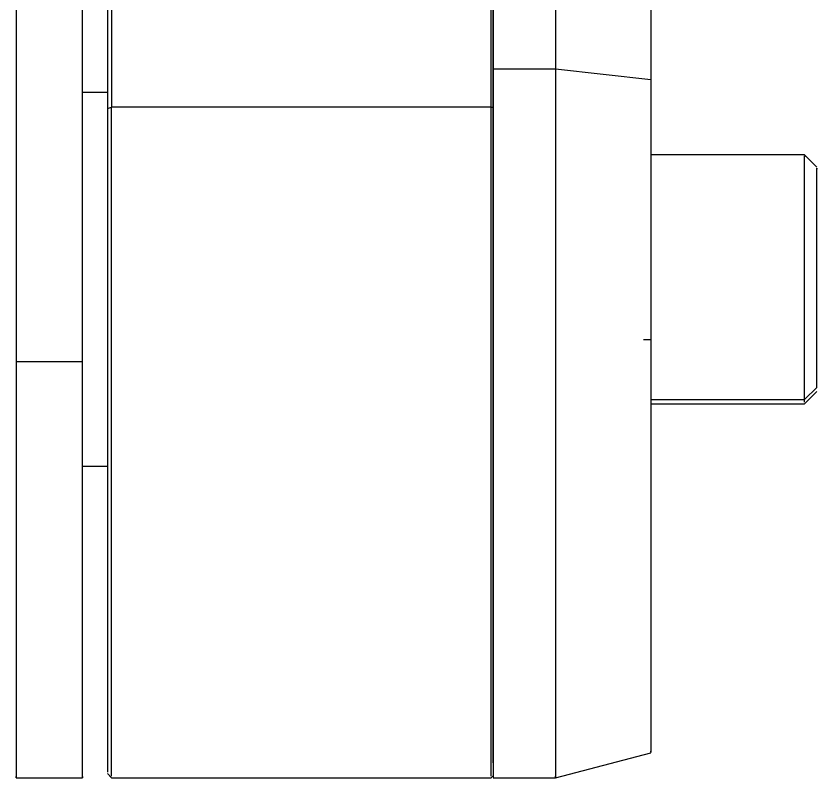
# Model space of a CAD drawing. Header units: millimetres. Extents: x 15 to 1192, y 5 to 836.
# Drawn here: x 253.34 to 272.64, y 149.53 to 167.9 of the extents above; entities that cross this region are included whole.
import ezdxf

# ---------------------------------------------------------------- set-up
doc = ezdxf.new("R2010")
doc.units = ezdxf.units.MM

msp = doc.modelspace()

# ---------------------------------------------------------------- linework, layer by layer
at = {"color": 7, "linetype": 'Continuous', "lineweight": 25}
for p, q in [((266.343, 166.618), (264.843, 166.618)), ((268.643, 166.365), (266.343, 166.618)), ((255.543, 166.057), (254.943, 166.057)), ((255.543, 165.67), (255.643, 165.705)), ((264.793, 165.705), (255.643, 165.705)), ((264.843, 165.687), (264.793, 165.705)), ((272.343, 164.557), (268.643, 164.557)), ((272.643, 164.257), (272.343, 164.557)), ((268.463, 160.112), (268.643, 160.112)), ((254.943, 159.576), (253.343, 159.576)), ((254.943, 159.576), (253.343, 159.576)), ((272.343, 158.667), (272.643, 158.956)), ((272.343, 158.557), (272.643, 158.857)), ((268.643, 158.667), (272.343, 158.667)), ((272.343, 158.605), (272.343, 158.667)), ((268.643, 158.557), (272.343, 158.557)), ((254.943, 157.057), (255.543, 157.057)), ((266.343, 149.557), (268.643, 150.157)), ((255.543, 149.657), (255.643, 149.557)), ((264.793, 149.557), (264.843, 149.607)), ((253.343, 149.557), (254.943, 149.557)), ((253.343, 149.557), (254.943, 149.557)), ((255.643, 149.557), (264.793, 149.557)), ((264.843, 149.557), (266.343, 149.557))]:
    msp.add_line(p, q, dxfattribs=at)
for points in [[(253.343, 173.513), (253.343, 173.394), (253.343, 173.155), (253.343, 172.168), (253.343, 170.767), (253.343, 168.966), (253.343, 166.851), (253.343, 164.513), (253.343, 162.044), (253.343, 160.399), (253.343, 159.576)], [(253.343, 173.513), (253.343, 173.394), (253.343, 173.155), (253.343, 172.168), (253.343, 170.767), (253.343, 168.966), (253.343, 166.851), (253.343, 164.513), (253.343, 162.044), (253.343, 160.399), (253.343, 159.576)], [(254.943, 159.576), (254.943, 160.399), (254.943, 162.044), (254.943, 164.513), (254.943, 166.851), (254.943, 168.966), (254.943, 170.767), (254.943, 172.168), (254.943, 173.155), (254.943, 173.394), (254.943, 173.513)], [(254.943, 159.576), (254.943, 160.399), (254.943, 162.044), (254.943, 164.513), (254.943, 166.851), (254.943, 168.966), (254.943, 170.767), (254.943, 172.168), (254.943, 173.155), (254.943, 173.394), (254.943, 173.513)]]:
    msp.add_open_spline(points, degree=3, dxfattribs=at)
for points, knots in [([(255.643, 173.519), (255.643, 173.531), (255.643, 173.6), (255.643, 173.274), (255.643, 172.529), (255.643, 171.323), (255.643, 169.749), (255.643, 167.869), (255.643, 166.426), (255.643, 165.705)], [0, 0, 0, 0, 0.032591, 0.193826, 0.355061, 0.516295, 0.67753, 0.838765, 1, 1, 1, 1]), ([(264.793, 165.705), (264.793, 166.426), (264.793, 167.869), (264.793, 169.749), (264.793, 171.323), (264.793, 172.529), (264.793, 173.274), (264.793, 173.6), (264.793, 173.531), (264.793, 173.519)], [0, 0, 0, 0, 0.161235, 0.32247, 0.483705, 0.644939, 0.806174, 0.967409, 1, 1, 1, 1]), ([(264.843, 165.687), (264.843, 166.406), (264.843, 167.843), (264.843, 169.715), (264.843, 171.282), (264.843, 172.483), (264.843, 173.225), (264.843, 173.55), (264.843, 173.481), (264.843, 173.469)], [0, 0, 0, 0, 0.161235, 0.32247, 0.483705, 0.644939, 0.806174, 0.967409, 1, 1, 1, 1]), ([(264.843, 173.517), (264.843, 173.506), (264.843, 173.479), (264.843, 172.893), (264.843, 171.879), (264.843, 170.45), (264.843, 168.698), (264.843, 167.311), (264.843, 166.618)], [0, 0, 0, 0, 0.135365, 0.308292, 0.481219, 0.654146, 0.827073, 1, 1, 1, 1]), ([(266.343, 173.517), (266.343, 173.506), (266.343, 173.479), (266.343, 172.893), (266.343, 171.879), (266.343, 170.45), (266.343, 168.698), (266.343, 167.311), (266.343, 166.618)], [0, 0, 0, 0, 0.1353654, 0.3082923, 0.4812192, 0.6541462, 0.8270731, 1, 1, 1, 1]), ([(255.543, 173.42), (255.543, 173.431), (255.543, 173.499), (255.543, 173.176), (255.543, 172.437), (255.543, 171.241), (255.543, 169.681), (255.543, 167.816), (255.543, 166.385), (255.543, 165.67)], [0, 0, 0, 0, 0.032591, 0.193826, 0.355061, 0.516295, 0.67753, 0.838765, 1, 1, 1, 1]), ([(268.643, 172.919), (268.643, 172.908), (268.643, 172.883), (268.643, 172.326), (268.643, 171.363), (268.643, 170.006), (268.643, 168.341), (268.643, 167.024), (268.643, 166.365)], [0, 0, 0, 0, 0.135365, 0.308292, 0.481219, 0.654146, 0.827073, 1, 1, 1, 1]), ([(264.843, 166.618), (264.843, 165.887), (264.843, 164.425), (264.843, 162.07), (264.843, 159.709), (264.843, 157.415), (264.843, 155.282), (264.843, 153.389), (264.843, 151.812), (264.843, 150.6), (264.843, 149.847), (264.843, 149.516), (264.843, 149.584), (264.843, 149.596)], [0, 0, 0, 0, 0.097874, 0.195748, 0.293622, 0.391496, 0.48937, 0.587244, 0.685119, 0.782993, 0.880867, 0.978741, 1, 1, 1, 1]), ([(266.343, 166.618), (266.343, 165.887), (266.343, 164.425), (266.343, 162.07), (266.343, 159.709), (266.343, 157.415), (266.343, 155.282), (266.343, 153.389), (266.343, 151.812), (266.343, 150.6), (266.343, 149.847), (266.343, 149.516), (266.343, 149.584), (266.343, 149.596)], [0, 0, 0, 0, 0.0978741, 0.1957481, 0.2936222, 0.3914963, 0.4893704, 0.5872444, 0.6851185, 0.7829926, 0.8808667, 0.9787407, 1, 1, 1, 1]), ([(268.643, 166.365), (268.643, 165.67), (268.643, 164.282), (268.643, 162.044), (268.643, 159.801), (268.643, 157.622), (268.643, 155.596), (268.643, 153.797), (268.643, 152.299), (268.643, 151.147), (268.643, 150.433), (268.643, 150.118), (268.643, 150.182), (268.643, 150.194)], [0, 0, 0, 0, 0.097874, 0.195748, 0.293622, 0.391496, 0.48937, 0.587244, 0.685119, 0.782993, 0.880867, 0.978741, 1, 1, 1, 1]), ([(255.543, 165.67), (255.543, 164.924), (255.543, 163.432), (255.543, 161.079), (255.543, 158.756), (255.543, 156.537), (255.543, 154.512), (255.543, 152.759), (255.543, 151.339), (255.543, 150.327), (255.543, 149.737), (255.543, 149.707), (255.543, 149.693)], [0, 0, 0, 0, 0.102063, 0.204126, 0.306189, 0.408252, 0.510315, 0.612378, 0.714441, 0.816504, 0.918567, 1, 1, 1, 1]), ([(255.643, 149.594), (255.643, 149.607), (255.643, 149.637), (255.643, 150.232), (255.643, 151.254), (255.643, 152.685), (255.643, 154.453), (255.643, 156.495), (255.643, 158.732), (255.643, 161.075), (255.643, 163.447), (255.643, 164.952), (255.643, 165.705)], [0, 0, 0, 0, 0.0814327, 0.1834957, 0.2855588, 0.3876218, 0.4896848, 0.5917479, 0.6938109, 0.7958739, 0.897937, 1, 1, 1, 1]), ([(264.793, 149.594), (264.793, 149.607), (264.793, 149.637), (264.793, 150.232), (264.793, 151.254), (264.793, 152.685), (264.793, 154.453), (264.793, 156.495), (264.793, 158.732), (264.793, 161.075), (264.793, 163.447), (264.793, 164.952), (264.793, 165.705)], [0, 0, 0, 0, 0.081433, 0.183496, 0.285559, 0.387622, 0.489685, 0.591748, 0.693811, 0.795874, 0.897937, 1, 1, 1, 1]), ([(264.843, 149.918), (264.843, 150.041), (264.843, 150.334), (264.843, 151.309), (264.843, 152.718), (264.843, 154.483), (264.843, 156.516), (264.843, 158.744), (264.843, 161.077), (264.843, 163.439), (264.843, 164.938), (264.843, 165.687)], [0, 0, 0, 0, 0.0826423, 0.197312, 0.3119818, 0.4266515, 0.5413212, 0.6559909, 0.7706606, 0.8853303, 1, 1, 1, 1]), ([(272.343, 158.667), (272.343, 158.816), (272.343, 159.114), (272.343, 160.051), (272.343, 161.186), (272.343, 162.384), (272.343, 163.462), (272.343, 164.218), (272.343, 164.581), (272.343, 164.522), (272.343, 164.508)], [0, 0, 0, 0, 0.136889, 0.273779, 0.410668, 0.547557, 0.684446, 0.821336, 0.958225, 1, 1, 1, 1]), ([(272.643, 158.956), (272.643, 159.09), (272.643, 159.359), (272.643, 160.202), (272.643, 161.223), (272.643, 162.301), (272.643, 163.271), (272.643, 163.951), (272.643, 164.279), (272.643, 164.225), (272.643, 164.213)], [0, 0, 0, 0, 0.1368893, 0.2737786, 0.4106679, 0.5475571, 0.6844464, 0.8213357, 0.958225, 1, 1, 1, 1]), ([(253.343, 159.576), (253.343, 158.809), (253.343, 157.274), (253.343, 155.158), (253.343, 153.281), (253.343, 151.726), (253.343, 150.538), (253.343, 149.816), (253.343, 149.505), (253.343, 149.577), (253.343, 149.587)], [0, 0, 0, 0, 0.139756, 0.279511, 0.419267, 0.559023, 0.698779, 0.838534, 0.97829, 1, 1, 1, 1]), ([(253.343, 159.576), (253.343, 158.809), (253.343, 157.274), (253.343, 155.158), (253.343, 153.281), (253.343, 151.726), (253.343, 150.538), (253.343, 149.816), (253.343, 149.505), (253.343, 149.577), (253.343, 149.587)], [0, 0, 0, 0, 0.139756, 0.279511, 0.419267, 0.559023, 0.698779, 0.838534, 0.97829, 1, 1, 1, 1]), ([(254.943, 149.587), (254.943, 149.577), (254.943, 149.505), (254.943, 149.816), (254.943, 150.538), (254.943, 151.726), (254.943, 153.281), (254.943, 155.158), (254.943, 157.274), (254.943, 158.809), (254.943, 159.576)], [0, 0, 0, 0, 0.02171, 0.161466, 0.301221, 0.440977, 0.580733, 0.720489, 0.860244, 1, 1, 1, 1]), ([(254.943, 149.587), (254.943, 149.577), (254.943, 149.505), (254.943, 149.816), (254.943, 150.538), (254.943, 151.726), (254.943, 153.281), (254.943, 155.158), (254.943, 157.274), (254.943, 158.809), (254.943, 159.576)], [0, 0, 0, 0, 0.02171, 0.161466, 0.301221, 0.440977, 0.580733, 0.720489, 0.860244, 1, 1, 1, 1])]:
    msp.add_open_spline(points, degree=3, knots=knots, dxfattribs=at)

doc.saveas('drawing.dxf')
